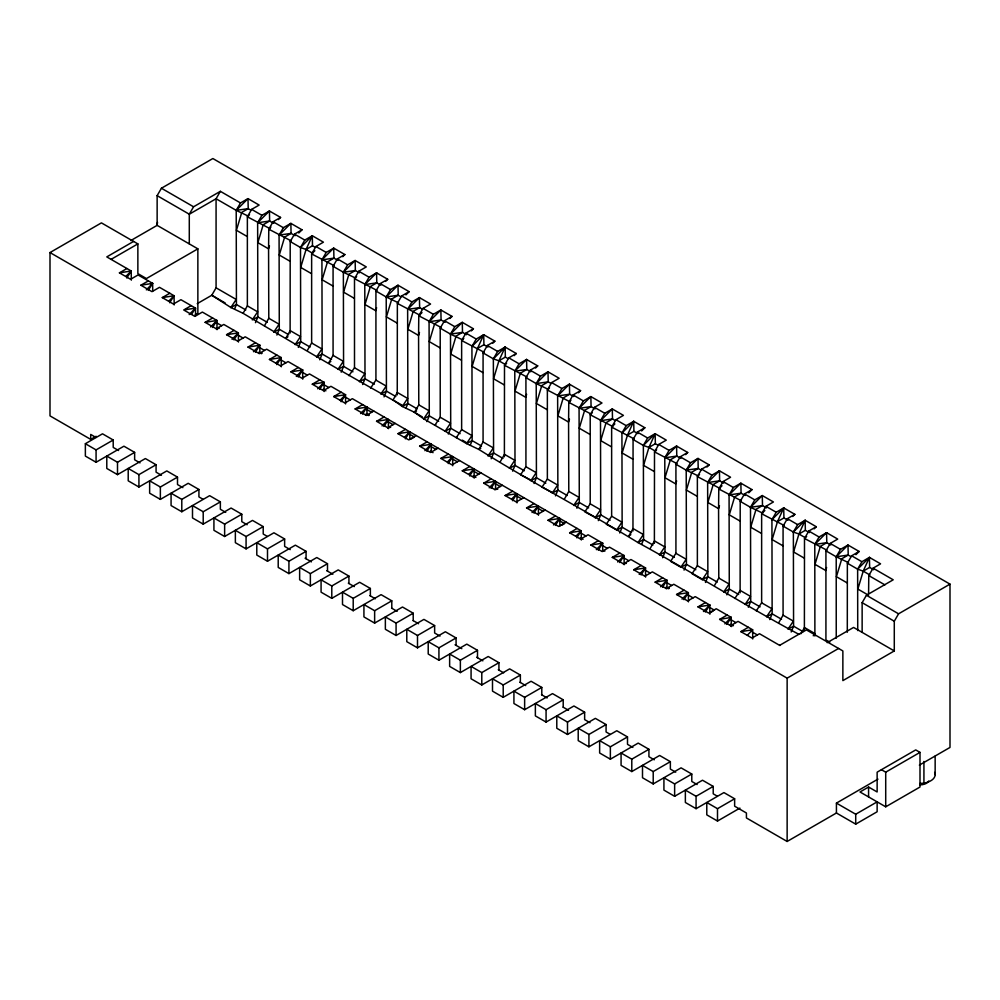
<?xml version="1.0" encoding="UTF-8"?>
<svg xmlns="http://www.w3.org/2000/svg" width="1000" height="1000" viewBox="0 0 1000 1000"><rect width="100%" height="100%" fill="white"/><g stroke="black" fill="none" stroke-linecap="round" stroke-linejoin="round"><path stroke-width="1.5" d="M836.237 638.175L836.213 556.788L840.5 549.362L848 545.037L859.137 551.462L855.925 554.675M857.725 630.575L857.638 569.163L861.925 561.737L869.425 557.4L880.575 563.837L873.075 568.162L868.787 575.588L868.587 593.75M402.075 405.15C348.325 375.45 295.6 344.538 243.075 313.312L247.362 305.887L247.362 216.812L251.637 209.387L259.137 205.062L248 198.625L240.5 202.95L236.213 210.375L236.425 304.525L234.638 308.863M290.113 333.05L290.212 241.55L294.5 234.137L302 229.8L290.863 223.363L283.363 227.7L279.075 235.125L279.288 329.275L276.9 335.05M307.362 350.425L311.637 343L311.637 253.925L315.925 246.5L323.425 242.175L312.288 235.738L304.788 240.075L300.5 247.488L300.712 341.637L298.337 347.413M330.825 361.5L328.787 362.8L333.075 355.375L333.075 266.3L337.362 258.875L344.862 254.55L333.713 248.113L326.213 252.438L321.925 259.862L322.137 354.012L319.762 359.787M348.925 375.662L354.5 367.75L354.5 278.675L358.787 271.25L366.287 266.913L355.138 260.487L347.638 264.812L343.363 272.238L343.575 366.388L341.188 372.163M362.625 384.538L365 378.762L364.787 284.613L369.075 277.188L376.575 272.85L387.713 279.288L380.213 283.612L375.925 291.038L375.925 380.112L370.575 388.162M397.25 394.9L397.362 303.412L401.637 295.988L409.137 291.663L398 285.225L390.5 289.562L386.213 296.975L386.425 391.125L384.05 396.9M435.75 424.725L434.862 425.275L440.213 417.238L440.213 328.162L444.5 320.737L452 316.4L440.863 309.975L433.363 314.3L429.075 321.725L429.288 415.875L426.9 421.65M457.1 437.137L456.287 437.65L461.637 429.6L461.637 340.525L465.925 333.1L473.425 328.775L462.287 322.337L454.787 326.675L450.5 334.1L450.712 428.25L448.338 434.012M798.863 634.325C744.587 605.188 692.113 572.075 638 542.562C585.65 510.513 530.775 481.95 478.787 449.4L483.075 441.975L483.075 352.9L487.362 345.475L494.862 341.15L483.713 334.712L476.213 339.038L471.925 346.463L472.137 440.613L470.363 444.95M504.387 456.763L504.5 365.275L508.787 357.85L516.287 353.512L505.138 347.088L497.638 351.413L493.363 358.837L493.575 452.987L491.188 458.762M512.625 471.138L515 465.363L514.788 371.213L519.075 363.787L526.575 359.462L537.712 365.887L530.212 370.225L525.925 377.638L525.925 466.725L520.575 474.762L531.475 480.375M552.825 492.788L542 487.137L547.362 479.087L547.362 390.012L551.638 382.587L559.138 378.263L548 371.825L540.5 376.163L536.213 383.587L536.425 477.725L534.05 483.5M595.525 517.612L584.862 511.875L590.212 503.837L590.212 414.762L594.5 407.337L602 403L590.862 396.575L583.362 400.9L579.075 408.325L579.288 502.475L576.9 508.25M616.875 530.025L606.287 524.25L611.638 516.213L611.638 427.125L615.925 419.712L623.425 415.375L612.288 408.938L604.788 413.275L600.5 420.7L600.712 514.85L598.337 520.625M632.962 530.988L633.075 439.5L637.362 432.075L644.862 427.75L633.713 421.312L626.213 425.65L621.925 433.062L622.137 527.212L619.763 532.987M654.388 543.362L654.5 451.875L658.787 444.45L666.287 440.125L655.138 433.688L647.638 438.013L643.363 445.438L643.575 539.587L641.787 543.925M662.625 557.737L665 551.962L664.788 457.812L669.075 450.387L676.575 446.062L687.712 452.488L680.212 456.825L675.925 464.25L675.925 553.325L670.575 561.362L680.938 567.263M717.237 582.112L707.862 576.7L702.288 579.675L692.038 573.713L697.362 565.7L697.362 476.613L701.637 469.188L709.137 464.862L698 458.425L690.5 462.762L686.213 470.188L686.425 564.338L684.05 570.112M740.113 592.85L740.212 501.362L744.5 493.938L752 489.613L740.863 483.175L733.363 487.5L729.075 494.925L729.287 589.075L726.9 594.85M756.287 610.85L761.637 602.812L761.637 513.737L765.925 506.312L773.425 501.975L762.288 495.55L754.788 499.875L750.5 507.3L750.713 601.45L748.337 607.225M778.787 622.6L783.075 615.175L783.075 526.1L787.362 518.675L794.862 514.35L783.713 507.912L776.213 512.25L771.925 519.675L772.138 613.825L769.762 619.587M804.388 629.963L804.5 538.475L808.787 531.05L816.287 526.725L805.138 520.288L797.638 524.612L793.363 532.038L793.575 626.188L791.188 631.962M814.887 636.025L814.788 544.412L819.075 536.987L826.575 532.663L837.712 539.087L830.212 543.425L825.925 550.85L825.925 639.925L829.788 642.15M847.3 632.25L847.362 563.212L851.637 555.8L859.137 551.462M157.5 222.25L157.137 225.35L130.775 240.575M269.462 245.863L268.575 248.85L268.788 318.263L264.5 325.688M315.175 247.312L312.5 245.763L312.288 235.738L306.075 249.475L300.712 267.413L311.425 273.6M376.613 307.725L375.712 310.712L365 304.525L370.363 286.588L376.788 282.875L380.8 285.2M419.462 332.463L418.575 335.45L418.787 404.862L414.5 412.287L423.713 418.837L466.575 443.587L478.787 449.4L480.825 448.1M487.95 347.05L483.925 344.738L483.713 334.712L477.5 348.45L472.137 366.388L482.863 372.575M508.038 358.65L505.363 357.1L505.138 347.088L498.925 360.812L493.575 378.762L504.288 384.938M526.613 394.325L525.712 397.312L515 391.125L520.363 373.188L526.788 369.475L530.8 371.8M569.462 419.062L568.575 422.062L568.787 491.463L564.5 498.888M637.95 433.65L633.925 431.337L633.713 421.312L627.5 435.05L622.137 452.987L632.863 459.175M658.037 445.25L655.362 443.713L655.138 433.688L648.925 447.425L643.575 465.363L654.287 471.55M676.612 480.925L675.713 483.913L665 477.725L670.362 459.787L676.787 456.075L680.8 458.4M719.463 505.675L718.575 508.663L718.787 578.062L714.5 585.487M787.95 520.262L783.925 517.938L783.713 507.912L777.5 521.65L772.138 539.587L782.862 545.775M809.375 532.625L805.362 530.312L805.138 520.288L798.925 534.025L793.575 551.962L804.287 558.15M826.612 567.525L825.713 570.513L815 564.338L820.362 546.388L826.787 542.675L830.8 545M873.662 569.75L869.638 567.425L869.425 557.4L863.213 571.138L857.862 589.075L868.575 595.262M255.475 322.675L257.863 316.9L257.638 222.75L261.925 215.325L269.425 211L280.575 217.425L278.425 219.562M406.075 407.837L407.863 403.5L407.638 309.35L411.925 301.925L419.425 297.6L430.575 304.037L423.075 308.363L418.787 315.788L418.575 335.45L407.863 329.275L413.212 311.325L419.637 307.625L422.325 309.163M555.475 495.875L557.863 490.1L557.638 395.95L561.925 388.525L569.425 384.2L580.575 390.637L578.425 392.775M705.475 582.475L707.862 576.7L707.638 482.55L711.925 475.138L719.425 470.8L730.575 477.238L723.075 481.562L718.787 488.988L718.575 508.663L707.862 502.475L713.213 484.538L719.638 480.825L723.662 483.137M195.225 314.713L197.862 313.188L197.862 248.85L157.137 225.35L157.137 195.65L161.425 188.238L212.862 158.537L950 584.125L950 747.438L919.362 765.125M240.5 202.95L220.362 191.325L193.575 206.788L189.288 214.213L189.288 243.9M220.362 191.325L216.075 198.75L216.075 287.825L211.788 295.25L197.225 303.65M280.575 217.425L273.075 221.762L268.788 229.188L268.575 248.85L257.863 242.662L263.212 224.725L269.637 221.012L273.663 223.337M500.213 461.775L504.5 454.35L514.788 460.288L509.425 468.325L515 465.363L524.375 470.775M580.575 390.637L573.075 394.963L568.787 402.388L568.575 422.062L557.863 415.875L563.212 397.938L569.637 394.225L573.663 396.538M650.212 548.375L654.5 540.95L664.788 546.888L659.425 554.925L665 551.962L674.375 557.375M800.925 633.737L804.5 627.55L814.788 633.488L813.25 635.788M862.138 632.375L862.138 602.688L866.425 595.262L893.213 579.8L873.075 568.162M779.638 645.362L806.425 629.9L842.862 650.938L842.862 680.625L894.287 650.938L894.287 621.237L898.575 613.812L950 584.125M126.8 278L131.213 271L106.788 256.9L133.575 241.425M148.238 290.375L152.637 283.375L138.075 274.962L130.575 279.288L119.425 272.85L126.925 268.525M169.662 302.738L174.075 295.738L159.5 287.325L152 291.663L140.863 285.225L148.363 280.9M191.825 313.95L195.5 308.113L180.925 299.7L173.425 304.037L162.288 297.6L169.788 293.263M212.525 327.488L216.925 320.487L202.362 312.075L194.862 316.4L183.713 309.975L191.213 305.637M233.95 339.862L238.363 332.863L223.787 324.45L216.287 328.775L205.138 322.337L212.638 318.012M255.375 352.225L259.788 345.225L245.212 336.812L237.712 341.15L226.575 334.712L234.075 330.387M276.8 364.6L281.212 357.6L266.637 349.188L259.137 353.525L248 347.088L255.5 342.75M298.238 376.975L302.638 369.975L288.075 361.562L280.575 365.887L269.425 359.462L276.925 355.125M319.662 389.338L324.075 382.35L309.5 373.938L302 378.263L290.863 371.825L298.363 367.5M341.087 401.712L345.5 394.712L330.925 386.3L323.425 390.637L312.288 384.2L319.788 379.875M362.525 414.087L366.925 407.088L355.138 408.938L366.287 415.375L369.237 414.913M383.95 426.463L388.363 419.462L376.575 421.312L387.713 427.75L390.662 427.287M426.8 451.2L431.213 444.2L419.637 446.188L430.575 452.488L438.075 448.162M448.237 463.575L452.638 456.575L440.863 458.425L452 464.862L459.5 460.538M469.663 475.95L474.075 468.95L462.287 470.8L473.425 477.238L480.925 472.9M491.087 488.312L495.5 481.312L483.713 483.175L494.862 489.613L497.8 489.137M512.525 500.688L516.925 493.688L505.138 495.55L516.287 501.975L523.787 497.65M533.95 513.062L538.362 506.062L526.575 507.912L537.712 514.35L545.212 510.025M576.8 537.8L581.213 530.8L352.362 398.675L344.862 403L333.713 396.575L341.213 392.238M598.237 550.175L602.638 543.175L588.075 534.763L580.575 539.1L569.637 532.788L577.137 528.45M619.663 562.55L624.075 555.55L609.5 547.137L602 551.462L590.862 545.037L598.362 540.7M641.087 574.913L645.5 567.925L630.925 559.513L623.425 563.837L612.288 557.4L619.788 553.075M662.525 587.288L666.925 580.288L652.362 571.875L644.862 576.213L633.713 569.775L641.213 565.45M683.95 599.663L688.363 592.663L673.787 584.25L666.287 588.587L655.138 582.15L662.638 577.812M726.8 624.4L731.213 617.4L716.213 608.75L708.713 613.075L698 606.888L705.5 602.562M405.35 438.812L409.787 431.825L398 433.688L408.713 439.875L416.213 435.538M555.35 525.413L559.788 518.438L548 520.288L558.713 526.475L566.213 522.15M705.35 612.013L709.788 605.037L695.212 596.625L687.712 600.95L676.575 594.513L684.075 590.188M225.212 303L211.788 295.25L230.863 307.5L236.213 299.45L216.075 287.825M702.288 579.675L707.638 571.638L697.362 565.7M734.862 598.475L740.212 590.438L750.5 596.375L745.138 604.412L750.713 601.45L760.088 606.862M125.95 276.4L131.213 271L131.312 280.188M146.325 289.85L152.637 283.375L152.725 291.038M168.812 301.137L174.075 295.738L174.175 304.938M189.188 314.587L195.5 308.113L195.588 315.775M210.613 326.962L216.925 320.487L217.025 329.675M232.05 339.338L238.363 332.863L238.45 342.05M253.475 351.712L259.788 345.225L259.862 352.887M275.95 363L281.212 357.6L281.312 366.8M296.325 376.45L302.638 369.975L302.738 379.162M317.762 388.825L324.075 382.35L324.175 391.538M340.238 400.112L345.5 394.712L345.6 403.913M360.613 413.562L366.925 407.088L367.013 414.75M382.05 425.938L388.363 419.462L388.45 428.65M404.525 437.225L409.787 431.825L409.862 439.487M424.9 450.675L431.213 444.2L431.3 451.863M447.388 461.975L452.638 456.575L452.738 465.763M468.812 474.35L474.075 468.95L474.175 478.137M489.188 487.8L495.5 481.312L495.588 488.975M511.675 499.087L516.925 493.688L517.025 502.887M532.05 512.537L538.362 506.062L538.45 515.25M553.475 524.913L559.788 518.438L559.862 526.087M575.95 536.2L581.213 530.8L581.312 540M596.325 549.65L602.638 543.175L602.725 550.837M617.762 562.025L624.075 555.55L624.175 564.738M639.188 574.4L645.5 567.925L645.6 577.112M660.612 586.775L666.925 580.288L667.013 587.95M682.05 599.138L688.363 592.663L688.45 601.85M703.475 611.512L709.788 605.037L709.887 614.225M724.9 623.888L731.213 617.4L731.312 626.6M747.387 635.175L752.638 629.775L738.075 621.362L730.575 625.7L719.638 619.388L727.138 615.05M249.5 214.675L247.362 216.812L269.913 228.6M270.925 227.05L268.788 229.188L291.337 240.963M298.788 233.012L302 229.8M290.212 241.55L300.5 247.488L312.288 235.738M314.862 250.725L311.637 253.925L334.2 265.712M342.713 256.688L344.862 254.55M356.637 276.537L354.5 278.675L377.05 290.45M385.575 281.425L387.713 279.288M405.925 294.862L409.137 291.663M422 312.575L418.787 315.788L441.337 327.575M449.862 318.538L452 316.4M463.787 338.387L461.637 340.525L484.2 352.312M471.287 330.913L473.425 328.775M471.925 346.463L483.713 334.712M492.713 343.288L494.862 341.15M483.075 352.9L493.363 358.837L505.138 347.088M506.637 363.137L504.5 365.275L527.05 377.05M514.138 355.65L516.287 353.512M535.575 368.025L537.712 365.887M549.5 387.875L547.362 390.012L569.913 401.8M570.925 400.25L568.787 402.388L591.337 414.175M592.362 412.625L590.212 414.762L612.762 426.538M614.862 423.925L611.638 427.125L634.2 438.913M621.925 433.062L633.713 421.312M641.637 430.95L644.862 427.75M633.075 439.5L643.363 445.438L655.138 433.688M656.637 449.738L654.5 451.875L677.05 463.663M685.575 454.625L687.712 452.488M699.5 474.475L697.362 476.613L719.912 488.4M707 467L709.137 464.862M722 485.788L718.787 488.988L741.338 500.775M748.787 492.812L752 489.613M764.862 510.525L761.637 513.737L784.2 525.513M771.925 519.675L783.713 507.912M792.712 516.487L794.862 514.35M783.075 526.1L793.363 532.038L805.138 520.288M806.637 536.337L804.5 538.475L827.05 550.262M814.137 528.862L816.287 526.725M847.362 563.212L857.638 569.163L869.425 557.4M287.962 336.75L285.925 338.05L290.212 330.637L300.5 336.575L295.138 344.613L300.712 341.637L310.087 347.05M416.538 410.988L414.5 412.287L402.287 406.475L393.075 399.913L397.362 392.488L407.638 398.425L402.287 406.475L407.863 403.5L417.238 408.913M630.825 534.7L628.787 536L633.075 528.575L643.363 534.513L638 542.562L643.575 539.587L652.95 545M96.1 436.275L90.712 439.375L50 415.875L50 252.562L101.425 222.875L137.863 243.9L137.863 273.6L146.425 278.55L197.862 248.85M111.075 259.375L137.863 243.9M300.5 247.488L306.075 249.475L312.5 245.763M243.075 313.312L230.863 307.5L231.925 306.875M140 462.887L134.637 459.787L134.637 452.375L123.925 446.188L96.075 462.262L85.363 456.087L85.363 443.713L102.5 433.812L113.212 440L113.212 447.425L118.575 450.513M85.363 443.713L96.075 449.9L113.212 440M161.425 475.262L156.075 472.163L156.075 464.738L145.363 458.55L117.5 474.637L106.788 468.45L106.788 456.087L117.5 462.262L134.637 452.375M182.862 487.625L177.5 484.538L177.5 477.113L166.788 470.925L138.925 487.013L128.212 480.825L128.212 468.45L138.925 474.637L156.075 464.738M202.95 499.225L198.925 496.912L198.925 489.487L188.212 483.3L160.362 499.387L149.637 493.2L149.637 480.825L160.362 487.013L177.5 477.113M225.712 512.375L220.362 509.275L220.362 501.863L209.638 495.675L181.788 511.75L171.075 505.562L171.075 493.2L181.788 499.387L198.925 489.487M355.138 408.938L362.638 404.613M477.5 348.45L483.925 344.738M366.287 415.375L373.787 411.05M247.138 524.75L241.788 521.65L241.788 514.225L231.075 508.038L203.212 524.125L192.5 517.938L192.5 505.562L203.212 511.75L220.362 501.863M376.575 421.312L384.075 416.987M493.363 358.837L498.925 360.812L505.363 357.1M387.713 427.75L395.213 423.413M267.262 536.362L263.212 534.025L263.212 526.6L252.5 520.413L224.638 536.5L213.925 530.312L213.925 517.938L224.638 524.125L241.788 514.225M398 433.688L405.5 429.363M410.487 439.35L414.5 437.025L409.55 434.175M290.238 549.625L284.637 546.4L284.637 538.975L273.925 532.788L246.075 548.875L235.362 542.688L235.362 530.312L246.075 536.5L263.212 526.6M419.637 446.188L427.137 441.85M306.075 558.763L306.075 551.337L295.363 545.163L267.5 561.237L256.788 555.05L256.788 542.688L267.5 548.875L284.637 538.975M440.863 458.425L448.363 454.1M327.5 571.138L327.5 563.713L316.788 557.525L288.925 573.612L278.212 567.425L278.212 555.05L288.925 561.237L306.075 551.337M462.287 470.8L469.787 466.475M348.925 583.513L348.925 576.087L338.212 569.9L310.363 585.988L299.637 579.8L299.637 567.425L310.363 573.612L327.5 563.713M483.713 483.175L491.213 478.837M494.862 489.613L502.362 485.275M370.363 595.887L370.363 588.462L359.637 582.275L331.788 598.35L321.075 592.175L321.075 579.8L331.788 585.988L348.925 576.087M505.138 495.55L512.638 491.213M627.5 435.05L633.925 431.337M391.788 608.25L391.788 600.825L381.075 594.65L353.212 610.725L342.5 604.538L342.5 592.175L353.212 598.35L370.363 588.462M526.575 507.912L534.075 503.587M643.363 445.438L648.925 447.425L655.362 443.713M413.212 620.625L413.212 613.2L402.5 607.013L374.637 623.1L363.925 616.912L363.925 604.538L374.637 610.725L391.788 600.825M548 520.288L555.5 515.962M561.825 525.175L564.5 523.625L559.55 520.775M440 636.087L434.637 633L434.637 625.575L423.925 619.388L396.075 635.475L385.363 629.288L385.363 616.912L396.075 623.1L413.212 613.2M456.075 645.362L456.075 637.95L445.363 631.763L417.5 647.837L406.788 641.663L406.788 629.288L417.5 635.475L434.637 625.575M477.5 657.738L477.5 650.312L466.788 644.125L438.925 660.212L428.212 654.025L428.212 641.663L438.925 647.837L456.075 637.95M498.925 670.113L498.925 662.688L488.212 656.5L460.363 672.588L449.637 666.4L449.637 654.025L460.363 660.212L477.5 650.312M520.363 682.487L520.363 675.062L509.637 668.875L481.788 684.963L471.075 678.775L471.075 666.4L481.788 672.588L498.925 662.688M777.5 521.65L783.925 517.938M541.788 694.85L541.788 687.438L531.075 681.25L503.212 697.325L492.5 691.137L492.5 678.775L503.212 684.963L520.363 675.062M793.363 532.038L798.925 534.025L805.362 530.312M563.212 707.225L563.212 699.8L552.5 693.612L524.637 709.7L513.925 703.512L513.925 691.137L524.637 697.325L541.788 687.438M710.487 612.55L713.162 611M590 722.688L584.637 719.6L584.637 712.175L573.925 705.987L546.075 722.075L535.363 715.888L535.363 703.512L546.075 709.7L563.212 699.8M610.087 734.287L606.075 731.975L606.075 724.55L595.363 718.363L567.5 734.45L556.788 728.263L556.788 715.888L567.5 722.075L584.637 712.175M779.9 645.512L759.5 633.737L752 638.062L740.863 631.638L748.363 627.3M857.638 569.163L863.213 571.138L869.638 567.425M632.863 747.438L627.5 744.338L627.5 736.912L616.788 730.738L588.925 746.812L578.212 740.625L578.212 728.263L588.925 734.45L606.075 724.55M654.287 759.8L648.925 756.712L648.925 749.287L638.212 743.1L610.363 759.188L599.637 753L599.637 740.625L610.363 746.812L627.5 736.912M827.2 642.65L853.575 627.425L894.287 650.938M675.713 772.175L670.362 769.087L670.362 761.663L659.638 755.475L631.788 771.562L621.075 765.375L621.075 753L631.788 759.188L648.925 749.287M50 252.562L787.138 678.15L838.575 648.462M697.138 784.55L691.787 781.462L691.787 774.038L681.075 767.85L653.213 783.925L642.5 777.75L642.5 765.375L653.213 771.562L670.362 761.663M717.237 796.15L713.213 793.825L713.213 786.4L702.5 780.225L674.638 796.3L663.925 790.113L663.925 777.75L674.638 783.925L691.787 774.038M836.425 813L836.425 803.112L855.713 814.237L877.138 801.875L877.138 811.762L855.713 824.137L836.425 813L787.138 841.462L746.425 817.95L746.425 813L734.638 806.2L734.638 798.775L723.925 792.588L696.075 808.675L685.362 802.487L685.362 790.113L696.075 796.3L713.213 786.4M739.912 808.1L717.5 821.05L706.787 814.862L706.787 802.487L717.5 808.675L734.638 798.775M881.425 769.7L885.713 772.175L920 752.387L920 787.025L885.713 806.812L860 791.975L868.575 787.025L877.138 791.975L877.138 772.175L915.713 749.912L920 752.387M836.425 803.112L877.95 779.137M230.863 307.5L236.425 304.525L245.8 309.938M730.575 625.7L733.413 625.175M569.637 532.788L581.213 530.8M719.638 619.388L731.213 617.4M119.425 272.85L131.213 271M140.863 285.225L152.637 283.375M162.288 297.6L174.075 295.738M185.188 309.738L195.5 308.113M205.138 322.337L216.925 320.487M216.287 328.775L219.237 328.312M226.575 334.712L238.363 332.863M248 347.088L259.788 345.225M259.137 353.512L262.087 353.05M269.425 359.462L281.212 357.6M290.863 371.825L302.638 369.975M312.288 384.2L324.075 382.35M333.713 396.575L345.5 394.712M590.862 545.037L602.638 543.175M602 551.462L604.95 551M612.288 557.4L624.075 555.55M623.425 563.837L626.375 563.375M633.713 569.775L645.5 567.925M655.138 582.15L666.925 580.288M666.287 588.575L669.237 588.112M676.575 594.513L688.363 592.663M698 606.888L709.788 605.037M740.863 631.638L752.638 629.775L752.738 638.975M251.637 209.387L261.925 215.325M273.075 221.762L283.363 227.7M294.5 234.137L304.788 240.075M315.925 246.5L326.213 252.438M337.362 258.875L347.638 264.812M358.787 271.25L369.075 277.188M380.213 283.612L390.5 289.562M401.637 295.988L411.925 301.925M423.075 308.363L433.363 314.3M444.5 320.737L454.787 326.675M465.925 333.1L476.213 339.038M487.362 345.475L497.638 351.413M508.787 357.85L519.075 363.787M530.212 370.225L540.5 376.163M551.638 382.587L561.925 388.525M573.075 394.963L583.362 400.9M594.5 407.337L604.788 413.275M615.925 419.712L626.213 425.65M637.362 432.075L647.638 438.013M658.787 444.45L669.075 450.387M680.212 456.825L690.5 462.762M701.637 469.188L711.925 475.138M723.075 481.562L733.363 487.5M744.5 493.938L754.788 499.875M765.925 506.312L776.213 512.25M787.362 518.675L797.638 524.612M808.787 531.05L819.075 536.987M830.212 543.425L840.5 549.362M851.637 555.8L861.925 561.737M250.888 210.188L248.212 208.65L236.213 210.375L216.075 198.75L189.288 214.213L157.137 195.65M295.087 235.712L291.075 233.388L279.075 235.125L290.863 223.363L291.075 233.388L284.637 237.1L279.288 255.037L290 261.225M337.95 260.45L333.925 258.137L321.925 259.862L333.713 248.113L333.925 258.137L327.5 261.85L322.137 279.788L332.863 285.975M359.375 272.825L355.363 270.5L343.363 272.238L333.075 266.3M400.887 296.8L398.212 295.25L386.213 296.975L375.925 291.038M445.087 322.312L441.075 319.988L429.075 321.725L440.863 309.975L441.075 319.988L434.637 323.7L429.288 341.637L440 347.825M466.512 334.688L462.5 332.362L450.5 334.1L440.213 328.162M550.887 383.4L548.212 381.85L536.213 383.587L525.925 377.638M595.087 408.913L591.075 406.587L579.075 408.325L590.862 396.575L591.075 406.587L584.637 410.3L579.288 428.237L590 434.425M615.175 420.513L612.5 418.963L600.5 420.7L612.288 408.938L612.5 418.963L606.075 422.675L600.712 440.613L611.425 446.8M700.888 470L698.213 468.45L686.213 470.188L675.925 464.25M745.088 495.513L741.075 493.2L729.075 494.925L740.863 483.175L741.075 493.2L734.638 496.9L729.287 514.85L740 521.025M766.513 507.887L762.5 505.562L750.5 507.3L740.212 501.362M850.888 556.6L848.213 555.05L836.213 556.788L825.925 550.85M248.487 216.225L236.213 210.375L248 198.625L248.212 208.65L241.788 212.362L236.425 230.3L247.138 236.488M306.075 249.475L312.762 253.337M355.625 278.087L343.363 272.238L355.138 260.487L355.363 270.5L348.925 274.212L343.575 292.15L354.288 298.337M398.488 302.825L386.213 296.975L398 285.225L398.212 295.25L391.788 298.962L386.425 316.9L397.137 323.088M419.913 315.2L397.362 303.412M462.762 339.938L450.5 334.1L462.287 322.337L462.5 332.362L456.075 336.075L450.712 354.012L461.425 360.2M498.925 360.812L505.625 364.688M548.488 389.425L536.213 383.587L548 371.825L548.212 381.85L541.788 385.562L536.425 403.5L547.137 409.688M648.925 447.425L655.625 451.287M698.487 476.025L686.213 470.188L698 458.425L698.213 468.45L691.787 472.163L686.425 490.1L697.138 496.287M762.763 513.15L750.5 507.3L762.288 495.55L762.5 505.562L756.075 509.275L750.713 527.212L761.425 533.4M798.925 534.025L805.625 537.888M848.487 562.625L836.213 556.788L848 545.037L848.213 555.05L841.787 558.763L836.425 576.7L847.138 582.888M863.213 571.138L869.912 575M868.787 575.588L884.9 584.888M161.425 188.238L193.575 206.788M866.425 595.262L898.575 613.812M862.138 602.688L894.287 621.237M247.362 305.887L257.638 311.825L252.288 319.862L257.863 316.9L267.238 322.312M268.788 318.263L279.075 324.2L273.712 332.238L279.288 329.275L288.663 334.688M311.637 343L321.925 348.938L316.575 356.987L322.137 354.012L331.512 359.425M333.075 355.375L343.363 361.312L338 369.35L343.575 366.388L352.95 371.8M354.5 367.75L364.787 373.688L359.425 381.725L365 378.762L374.375 384.175M375.925 380.112L386.213 386.062L380.863 394.1L386.425 391.125L395.8 396.538M418.787 404.862L429.075 410.8L423.713 418.837L429.288 415.875L438.663 421.287M440.213 417.238L450.5 423.175L445.138 431.213L450.712 428.25L460.087 433.663M461.637 429.6L471.925 435.55L466.575 443.587L472.137 440.613L481.512 446.025M483.075 441.975L493.363 447.912L488 455.962L493.575 452.987L502.95 458.4M525.925 466.725L536.213 472.663L530.862 480.7L536.425 477.725L545.8 483.15M547.362 479.087L557.638 485.025L552.288 493.075L557.863 490.1L567.238 495.513M568.787 491.463L579.075 497.4L573.713 505.45L579.288 502.475L588.663 507.887M590.212 503.837L600.5 509.775L595.138 517.812L600.712 514.85L610.087 520.262M611.638 516.213L621.925 522.15L616.575 530.188L622.137 527.212L631.512 532.625M675.925 553.325L686.213 559.263L680.863 567.3L686.425 564.338L695.8 569.75M718.787 578.062L729.075 584L723.713 592.05L729.287 589.075L738.662 594.487M761.637 602.812L771.925 608.75L766.575 616.788L772.138 613.825L781.513 619.237M783.075 615.175L793.363 621.125L788 629.163L793.575 626.188L802.95 631.6M216.688 322.825L221.637 325.688M236.875 334.475L243.075 338.05M259.55 347.562L264.5 350.425M280.975 359.938L285.925 362.8M302.4 372.312L307.362 375.175M323.837 384.688L328.787 387.537M345.262 397.05L350.213 399.913M366.688 409.425L371.637 412.287M386.875 421.087L393.075 424.663M430.975 446.538L435.925 449.4M452.4 458.913L457.362 461.775M473.837 471.287L478.787 474.137M495.262 483.65L500.213 486.512M516.688 496.025L521.638 498.888M536.875 507.688L543.075 511.262M580.975 533.138L585.925 536M602.4 545.513L607.362 548.375M623.837 557.888L628.787 560.75M645.263 570.262L650.212 573.112M666.688 582.625L671.637 585.487M686.875 594.288L693.075 597.863M709.55 607.375L714.5 610.237M730.975 619.75L735.925 622.6M752.4 632.112L757.362 634.975M258.925 352.163L261.613 353.7M323.212 389.275L325.887 390.825M366.075 414.012L368.75 415.562M430.363 451.138L433.038 452.675M473.212 475.875L475.887 477.425M580.363 537.737L583.038 539.275M666.075 587.225L668.75 588.763M730.362 624.338L733.037 625.887M95.95 437.45L90.712 434.438L90.712 439.375M305.087 558.2L311.425 561.862M326.712 570.675L332.863 574.225M348.325 583.162L354.288 586.6M369.938 595.638L375.337 598.763M391.55 608.125L397.137 611.35M413.162 620.6L418.575 623.713M455.05 644.775L461.8 648.675M476.662 657.25L482.863 660.837M498.275 669.737L503.675 672.85M519.888 682.212L525.712 685.575M541.5 694.688L547.137 697.95M563.125 707.175L568.525 710.288M413.688 411.9L422.262 416.887M462.262 440.138L466.125 442.388M935.15 756.1L935.15 774.65M923.925 761.45L923.925 783.1M885.713 772.175L885.713 806.812M868.575 787.025L868.575 796.925M855.713 814.237L855.713 824.137M787.138 678.15L787.138 841.462M717.5 808.675L717.5 821.05M696.075 796.3L696.075 808.675M674.638 783.925L674.638 796.3M653.213 771.562L653.213 783.925M631.788 759.188L631.788 771.562M610.363 746.812L610.363 759.188M588.925 734.45L588.925 746.812M567.5 722.075L567.5 734.45M546.075 709.7L546.075 722.075M524.637 697.325L524.637 709.7M503.212 684.963L503.212 697.325M481.788 672.588L481.788 684.963M460.363 660.212L460.363 672.588M438.925 647.837L438.925 660.212M417.5 635.475L417.5 647.837M396.075 623.1L396.075 635.475M374.637 610.725L374.637 623.1M353.212 598.35L353.212 610.725M331.788 585.988L331.788 598.35M310.363 573.612L310.363 585.988M288.925 561.237L288.925 573.612M267.5 548.875L267.5 561.237M246.075 536.5L246.075 548.875M224.638 524.125L224.638 536.5M203.212 511.75L203.212 524.125M181.788 499.387L181.788 511.75M160.362 487.013L160.362 499.387M138.925 474.637L138.925 487.013M117.5 462.262L117.5 474.637M96.075 449.9L96.075 462.262M934.638 772.387A15.15 8.75 0 0 1 920 783.4M928.787 780.962A9.087 5.25 0 0 1 920 784.85M269.425 211L257.638 222.75L269.637 221.012L269.425 211M376.575 272.85L364.787 284.613L376.788 282.875L376.575 272.85M419.425 297.6L407.638 309.35L419.637 307.625L419.425 297.6M526.575 359.462L514.788 371.213L526.788 369.475L526.575 359.462M569.425 384.2L557.638 395.95L569.637 394.225L569.425 384.2M676.575 446.062L664.788 457.812L676.787 456.075L676.575 446.062M719.425 470.8L707.638 482.55L719.638 480.825L719.425 470.8M826.575 532.663L814.788 544.412L826.787 542.675L826.575 532.663"/></g></svg>
